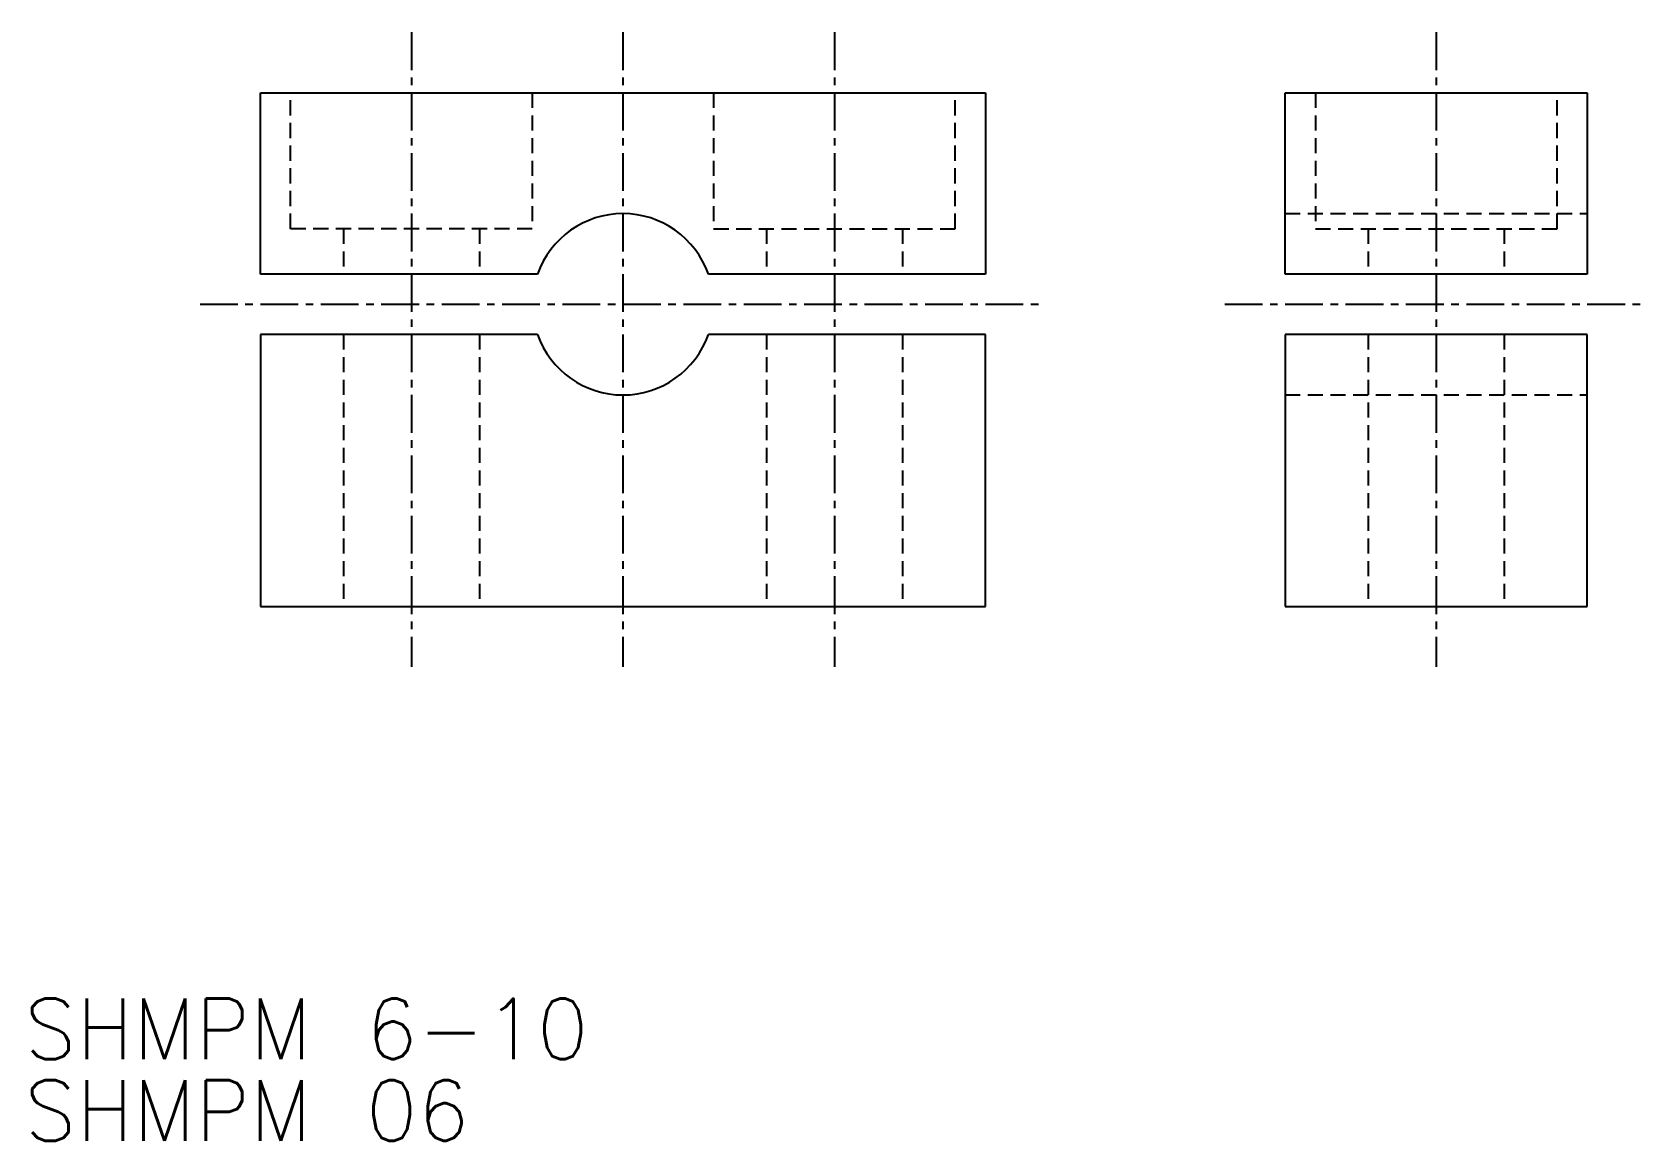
# Model space of a CAD drawing. Extents: x 214.9 to 268.3, y 89.5 to 126.2.
import ezdxf

# ---------------------------------------------------------------- set-up
doc = ezdxf.new("R2010")
doc.units = 0
doc.linetypes.add('CENTER', pattern=[2, 1.25, -0.25, 0.25, -0.25])
doc.linetypes.add('DASHED', pattern=[0.75, 0.5, -0.25])
doc.layers.get('0').update_dxf_attribs({"linetype": 'CONTINUOUS'})
doc.layers.add('CENTER', color=1, linetype='CENTER')
doc.styles.get("Standard").update_dxf_attribs({"font": 'txt.shx', "bigfont": 'extfont.shx'})

msp = doc.modelspace()

# ---------------------------------------------------------------- linework, layer by layer
at = {"color": 7, "linetype": 'CONTINUOUS'}
for p, q in [((222.407, 118.191), (222.407, 124.191)), ((222.407, 124.191), (246.407, 124.191)), ((246.407, 124.191), (246.407, 118.191)), ((256.327, 118.191), (256.327, 124.191)), ((256.327, 124.191), (266.327, 124.191)), ((266.327, 124.191), (266.327, 118.191)), ((231.579, 118.191), (222.407, 118.191)), ((246.407, 118.191), (237.236, 118.191)), ((266.327, 118.191), (256.327, 118.191)), ((231.579, 116.191), (222.407, 116.191)), ((222.407, 116.191), (222.407, 107.191)), ((246.407, 116.191), (237.236, 116.191)), ((246.407, 107.191), (246.407, 116.191)), ((256.327, 116.191), (256.327, 107.191)), ((266.327, 116.191), (256.327, 116.191)), ((266.327, 107.191), (266.327, 116.191)), ((222.407, 107.191), (246.407, 107.191)), ((256.327, 107.191), (266.327, 107.191))]:
    msp.add_line(p, q, dxfattribs=at)
at = {"color": 3, "linetype": 'DASHED'}
for p, q in [((223.407, 119.691), (223.407, 124.191)), ((231.407, 124.191), (231.407, 119.691)), ((237.407, 124.191), (237.407, 119.691)), ((245.407, 119.691), (245.407, 124.191)), ((257.327, 124.191), (257.327, 119.691)), ((265.327, 119.691), (265.327, 124.191)), ((256.327, 120.191), (266.327, 120.191)), ((231.407, 119.691), (223.407, 119.691)), ((225.157, 119.691), (225.157, 118.191)), ((229.657, 119.691), (229.657, 118.191)), ((237.407, 119.691), (245.407, 119.691)), ((239.157, 119.691), (239.157, 118.191)), ((243.657, 119.691), (243.657, 118.191)), ((257.327, 119.691), (265.327, 119.691)), ((259.077, 119.691), (259.077, 118.191)), ((263.577, 119.691), (263.577, 118.191)), ((225.157, 116.191), (225.157, 107.191)), ((229.657, 116.191), (229.657, 107.191)), ((239.157, 116.191), (239.157, 107.191)), ((243.657, 116.191), (243.657, 107.191)), ((259.077, 116.191), (259.077, 107.191)), ((263.577, 116.191), (263.577, 107.191)), ((256.327, 114.191), (266.327, 114.191))]:
    msp.add_line(p, q, dxfattribs=at)
at = {"color": 7, "linetype": 'CONTINUOUS'}
for start, end in [(19.4712, 160.5288), (199.4712, 340.5288)]:
    msp.add_arc((234.407, 117.191), 3, start, end, dxfattribs=at)
at = {"layer": 'CENTER', "color": 1, "linetype": 'CENTER'}
for p, q in [((227.407, 126.191), (227.407, 105.191)), ((234.407, 126.191), (234.407, 105.191)), ((241.407, 126.191), (241.407, 105.191)), ((261.327, 126.191), (261.327, 105.191)), ((220.407, 117.191), (248.407, 117.191)), ((254.327, 117.191), (268.327, 117.191))]:
    msp.add_line(p, q, dxfattribs=at)

# ---------------------------------------------------------------- texts
at = {"color": 7, "linetype": 'CONTINUOUS'}
for s, p in [('SHMPM 6-10', (214.599, 92.215)), ('SHMPM 06', (214.599, 89.514))]:
    msp.add_text(s, height=2, dxfattribs=at).set_placement(p)

doc.saveas('drawing.dxf')
